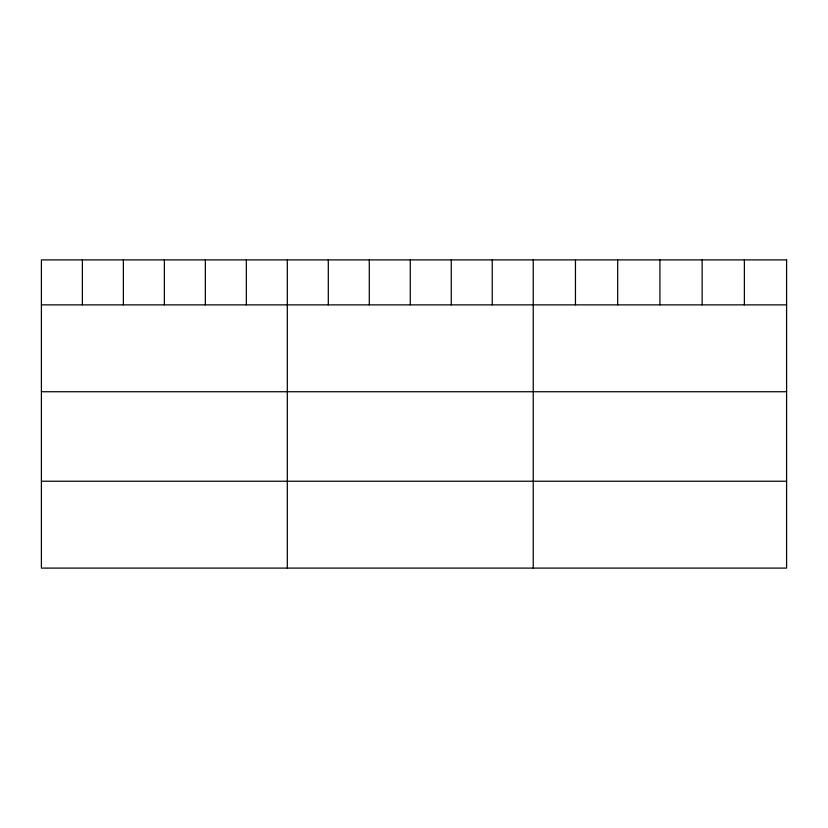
<?xml version="1.0" encoding="UTF-8"?>
<svg xmlns="http://www.w3.org/2000/svg" width="828" height="828" viewBox="0 0 828 828"><rect width="100%" height="100%" fill="white"/><g stroke="black" fill="none" stroke-linecap="round" stroke-linejoin="round"><path stroke-width="1.24" d="M41.4 304.87L786.6 304.87M41.4 391.737L786.6 391.737M41.4 481.234L786.6 481.234M744.372 259.899L744.372 304.87M702.144 259.899L702.144 304.87M659.916 259.899L659.916 304.87M617.688 259.899L617.688 304.87M575.46 259.899L575.46 304.87M533.232 259.899L533.232 568.101M492.246 259.899L492.246 304.87M451.26 259.899L451.26 304.87M410.274 259.899L410.274 304.87M369.288 259.899L369.288 304.87M328.302 259.899L328.302 304.87M287.316 259.899L287.316 568.101M246.33 259.899L246.33 304.87M205.344 259.899L205.344 304.87M164.358 259.899L164.358 304.87M123.372 259.899L123.372 304.87M82.386 259.899L82.386 304.87M786.6 259.899L41.4 259.899L41.4 568.101L786.6 568.101L786.6 259.899"/></g></svg>
